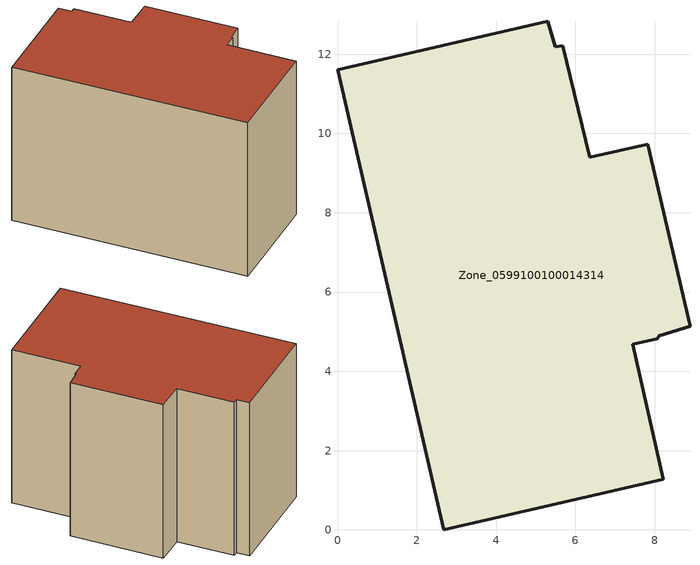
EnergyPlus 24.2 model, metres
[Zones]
Zone_0599100100014314
 floor ground (C_G): 5.49,12.18 5.68,12.22 6.36,9.4 7.83,9.72 8.89,5.14 8.11,4.9 8.07,4.83 7.45,4.68 8.22,1.28 2.67,0 0,11.61 5.3,12.84 z0
 wall outside (C_F): 5.3,12.84 0,11.61 2.67,0 8.22,1.28 7.45,4.68 8.07,4.83 8.11,4.9 8.89,5.14 7.83,9.72 6.36,9.4 5.68,12.22 5.49,12.18 5.3,12.84 z0:8.47
 roof outside (C_R): 5.68,12.22 5.49,12.18 5.3,12.84 0,11.61 2.67,0 8.22,1.28 7.45,4.68 8.07,4.83 8.11,4.9 8.89,5.14 7.83,9.72 6.36,9.4 z8.47
[BUILDING]
Pand.0599100100014314: North Axis=0; Terrain=City; Loads Convergence Tolerance Value=0.04; Temperature Convergence Tolerance Value=0.4; Solar Distribution=FullExterior; Maximum Number of Warmup Days=25; Minimum Number of Warmup Days=1
[Site:Location]
Rotterdam.The.Hague.AP_ZH_NLD Design_Conditions: Latitude=51.96; Longitude=4.45; Time Zone=1; Elevation=-4.5
[SITE:GROUNDTEMPERATURE:BUILDINGSURFACE]
18, 18, 18, 18, 18, 18, 18, 18, 18, 18, 18, 18
[MATERIAL] Thermal Absorptance=0.9; Solar Absorptance=0.7; Visible Absorptance=0.7
Name | Roughness | Thickness | Conductivity | Density | Specific Heat
G.TC.2015-2018 | MediumSmooth | 0.15 | 0.0428571 | 540 | 1210
F.TC.2015-2018 | Rough | 0.3 | 0.0666667 | 1920 | 840
R.TC.2015-2018 | MediumRough | 0.2 | 0.0333333 | 1500 | 1000
[CONSTRUCTION]
C_G: G.TC.2015-2018
C_F: F.TC.2015-2018
C_R: R.TC.2015-2018
[ZONE]
Zone_0599100100014314: Type=1; Multiplier=1; Ceiling Height=Autocalculate; Volume=Autocalculate; Floor Area=autocalculate; Part of Total Floor Area=Yes
[ZONEINFILTRATION:DESIGNFLOWRATE]
Infil_Zone_0599100100014314: Zone or ZoneList or Space or SpaceList=Zone_0599100100014314; Schedule=AlwaysOn; Design Flow Rate Calculation Method=Flow/Area; Flow Rate per Floor Area=0.0015; Constant Term Coefficient=1; Temperature Term Coefficient=0; Velocity Term Coefficient=0; Velocity Squared Term Coefficient=0
[HVACTEMPLATE:ZONE:IDEALLOADSAIRSYSTEM]
Zone_0599100100014314: Maximum Heating Supply Air Temperature=50; Minimum Cooling Supply Air Temperature=13; Maximum Heating Supply Air Humidity Ratio=0.0156; Minimum Cooling Supply Air Humidity Ratio=0.0077; Heating Limit=NoLimit; Cooling Limit=NoLimit; Dehumidification Control Type=ConstantSensibleHeatRatio; Cooling Sensible Heat Ratio=0.7; Dehumidification Setpoint=60; Humidification Control Type=None; Humidification Setpoint=30; Outdoor Air Method=None; Outdoor Air Flow Rate per Person=0.00944; Outdoor Air Flow Rate per Zone Floor Area=0; Outdoor Air Flow Rate per Zone=0; Demand Controlled Ventilation Type=None; Outdoor Air Economizer Type=NoEconomizer; Heat Recovery Type=None; Sensible Heat Recovery Effectiveness=0.7; Latent Heat Recovery Effectiveness=0.65
[ZONECONTROL:THERMOSTAT]
ThermostatControl_Zone_0599100100014314: Zone or ZoneList=Zone_0599100100014314; Control Type Schedule=DualSetpointControlType; Control 1=Thermostat_Zone_0599100100014314; Temperature Difference Between Cutout And Setpoint=0
[THERMOSTATSETPOINT:DUALSETPOINT]
Thermostat_Zone_0599100100014314: Heating Setpoint Temperature Schedule=HeatingSetpoint_Zone_0599100100014314; Cooling Setpoint Temperature Schedule=CoolingSetpoint_Zone_0599100100014314
[SCHEDULE:COMPACT]
HeatingSetpoint_Zone_0599100100014314: Through: 12/31, For: AllDays, Until: 24:00, 21
CoolingSetpoint_Zone_0599100100014314: Through: 12/31, For: AllDays, Until: 24:00, 24
DualSetpointControlType: Through: 12/31, For: AllDays, Until: 24:00, 4
AlwaysOn: Through: 12/31, For: AllDays, Until: 24:00, 1
